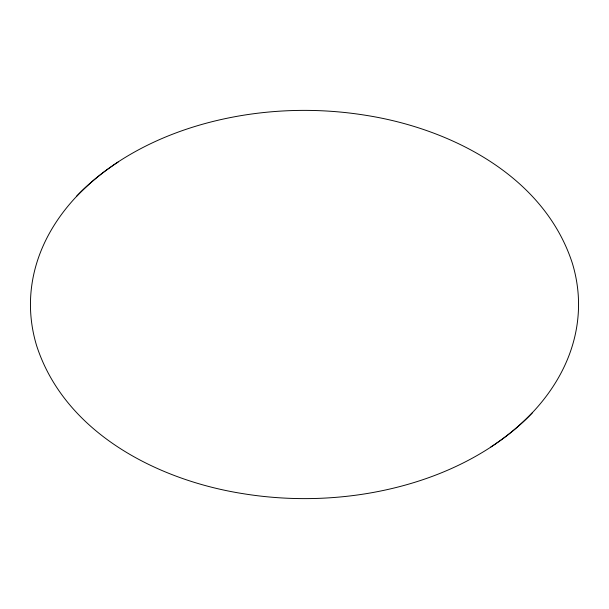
<?xml version="1.0" encoding="UTF-8"?>
<svg xmlns="http://www.w3.org/2000/svg" width="609" height="609" viewBox="0 0 609 609"><rect width="100%" height="100%" fill="white"/><g stroke="black" fill="none" stroke-linecap="round" stroke-linejoin="round"><path stroke-width="0.91" d="M112.832 165.481C151.474 138.898 196.684 122.896 242.785 115.337A385.162 385.162 0 0 1 366.215 115.375C451.284 128.834 544.012 176.009 572.331 263.195A142.605 142.605 0 0 1 578.253 295.281A138.007 138.007 0 0 1 578.238 313.719A142.544 142.544 0 0 1 572.323 345.805C564.665 371.003 550.231 393.802 532.19 412.856A227.987 227.987 0 0 1 496.122 443.451M496.168 443.519C457.526 470.102 412.316 486.104 366.215 493.663A385.177 385.177 0 0 1 242.793 493.625C157.716 480.166 64.996 432.991 36.669 345.805A142.628 142.628 0 0 1 30.754 313.719A137.946 137.946 0 0 1 30.754 295.281A142.544 142.544 0 0 1 36.677 263.195C44.335 237.997 58.769 215.198 76.81 196.144A228.055 228.055 0 0 1 112.878 165.549M532.266 412.925A229.677 229.677 0 0 1 490.892 446.922M76.734 196.075A229.73 229.73 0 0 1 118.108 162.078"/></g></svg>
